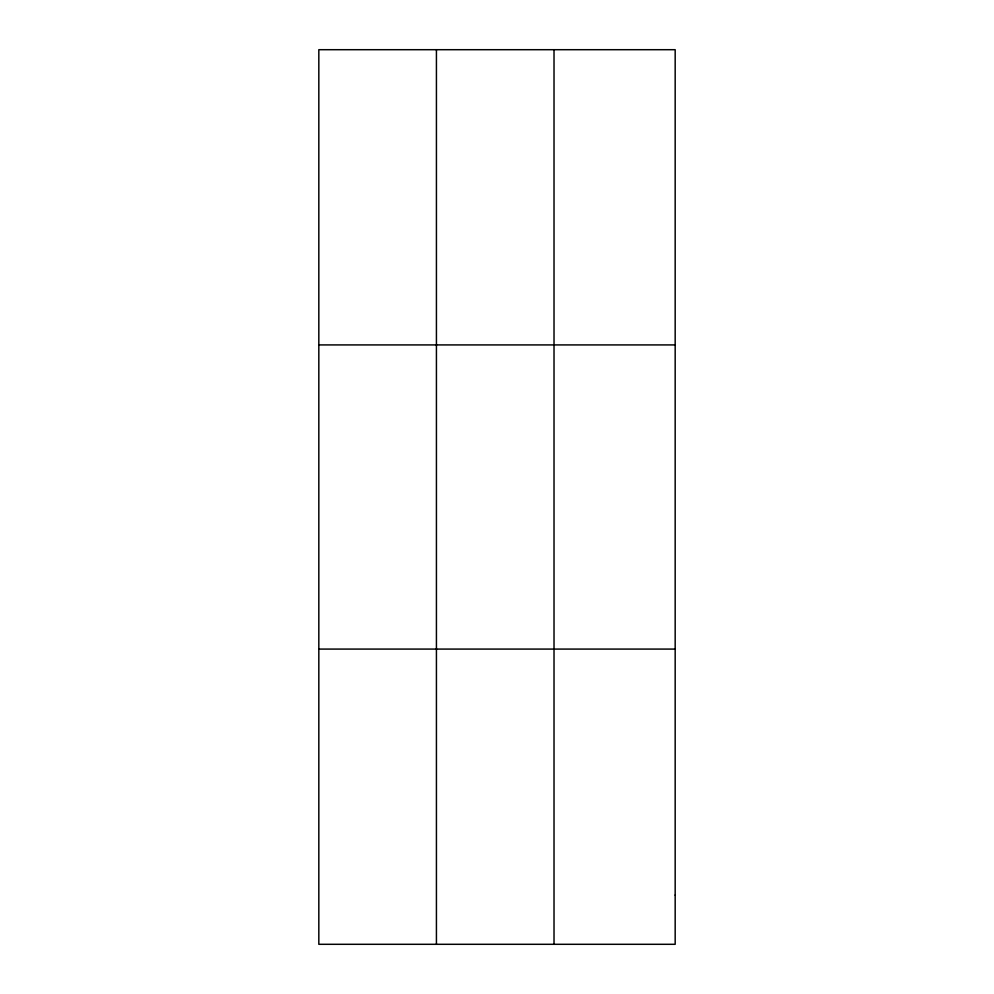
<?xml version="1.0" encoding="UTF-8"?>
<svg xmlns="http://www.w3.org/2000/svg" width="994" height="994" viewBox="0 0 994 994"><rect width="100%" height="100%" fill="white"/><g stroke="black" fill="none" stroke-linecap="round" stroke-linejoin="round"><path stroke-width="1.49" d="M436.428 49.7L436.428 944.3M554.018 49.7L554.018 944.3M318.826 344.918L675.174 344.918M318.826 649.082L675.174 649.082M675.174 895.097L675.174 944.3L318.826 944.3L318.826 49.7L675.174 49.7L675.174 895.097"/></g></svg>
